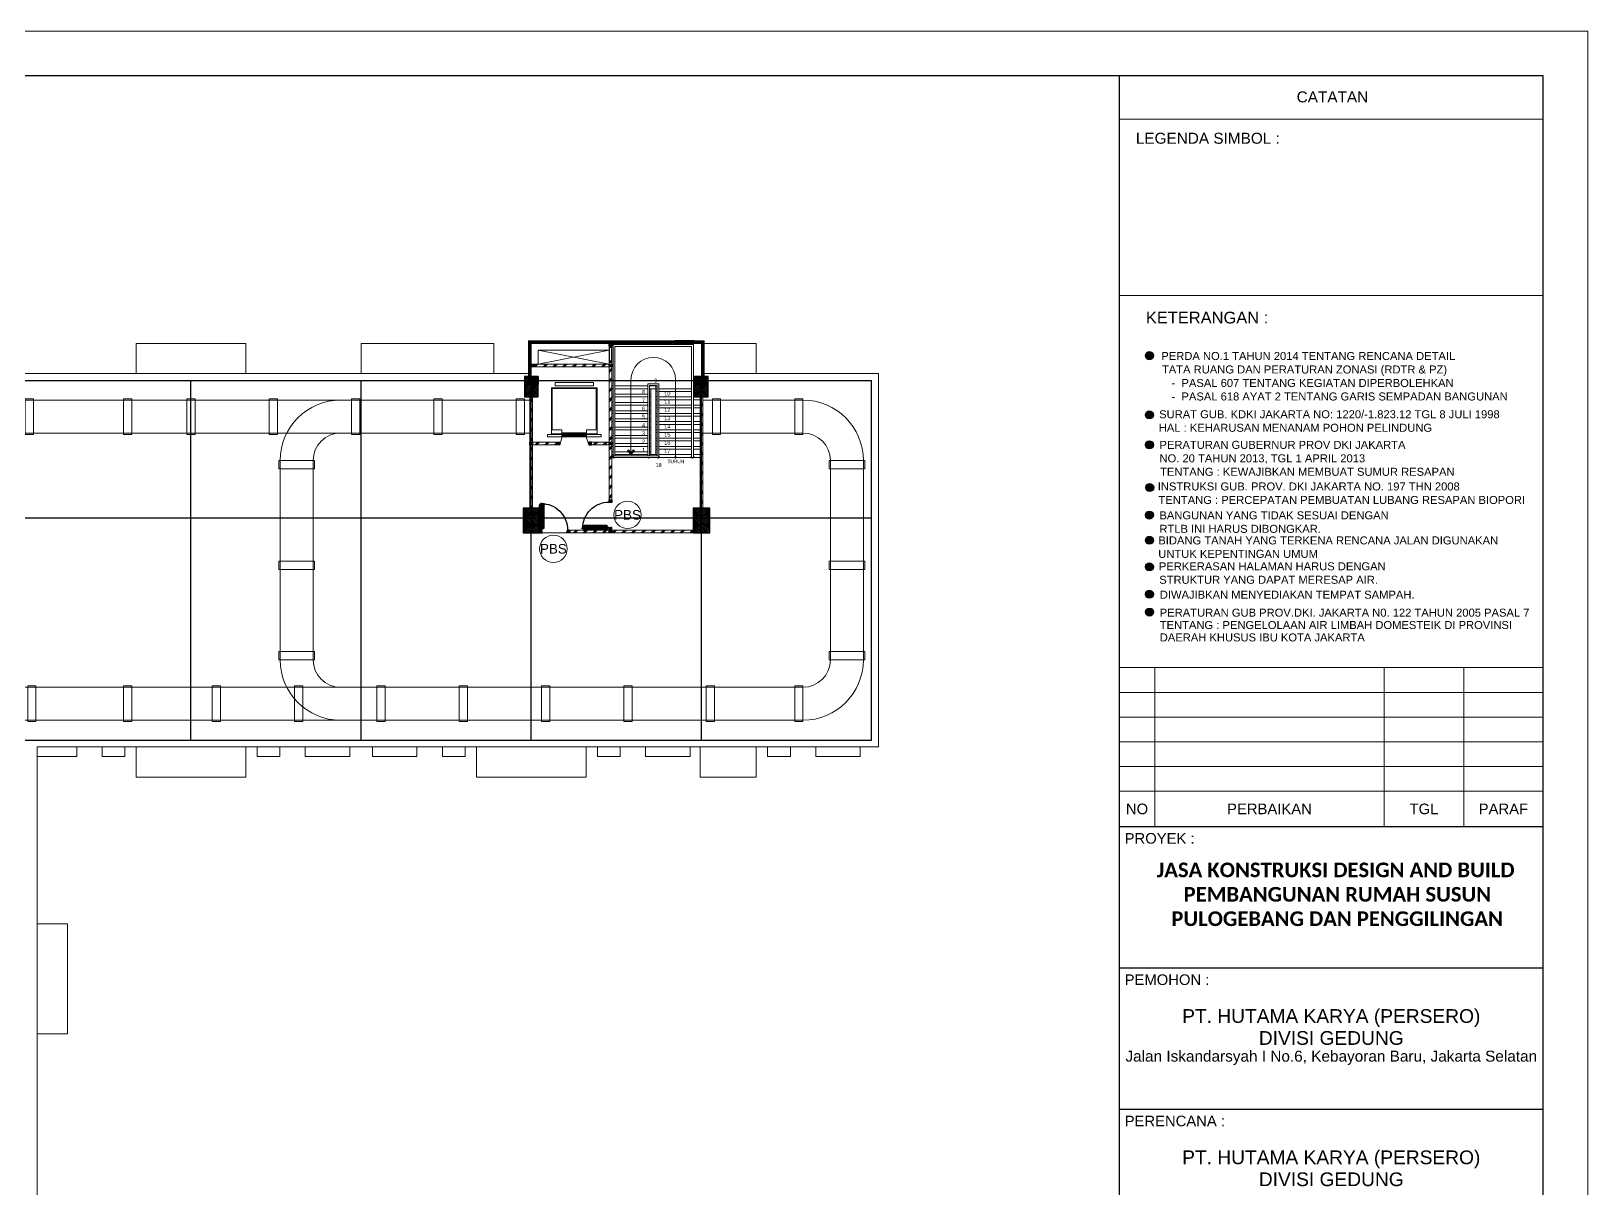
# Model space of a CAD drawing. Header units: millimetres. Extents: x -108 to 351, y -17 to 192.
# Drawn here: x 294.7 to 351.4, y 113.4 to 155.6 of the extents above; entities that cross this region are included whole.
import ezdxf
from ezdxf.enums import TextEntityAlignment as Align

# ---------------------------------------------------------------- set-up
doc = ezdxf.new("R2010")
doc.units = ezdxf.units.MM
for name, color, linetype, lineweight in [('-DPK-GARIS TEPI2', 7, 'Continuous', 13), ('-DPK-Simbol', 7, 'Continuous', 25), ('-DPK-TEKS 2', 7, 'Continuous', 15), ('ars', 11, 'Continuous', 0), ('ars @ 1', 11, 'Continuous', 0), ('ARSIR', 31, 'Continuous', 5), ('ATAP', 3, 'Continuous', 20), ('KACA', 151, 'Continuous', 5), ('KOL', 1, 'Continuous', 30), ('KOLOM', 4, 'Continuous', 9), ('KOP', 7, 'Continuous', 20), ('KOP GARIS', 1, 'Continuous', 30), ('lan', 7, 'Continuous', 15), ('LIFT', 15, 'Continuous', 15), ('NOT', 7, 'Continuous', 20), ('Stair', 7, 'Continuous', 15), ('tem', 5, 'Continuous', 20)]:
    doc.layers.add(name, color=color, linetype=linetype, lineweight=lineweight)
doc.layers.add('as', color=1, linetype='Continuous', plot=False)
for name, color, linetype in [('HID', 1, 'Continuous'), ('Kusen', 30, 'Continuous'), ('STL', 6, 'Continuous')]:
    doc.layers.add(name, color=color, linetype=linetype)
doc.styles.add('ARIAL', font='arial.ttf')
doc.styles.add('KOPDPK', font='sanss___.ttf', dxfattribs={"height": 2})
doc.styles.add('RM25', font='arial.ttf')
doc.styles.add('S', font='simplex', dxfattribs={"width": 0.75})
doc.styles.get("Standard").update_dxf_attribs({"font": 'arial.ttf'})
pattern_1 = [(45, (1840.05053, -315.25582), (-0.176776695, 0.176776695), []), (45, (1840.11303, -315.25582), (-0.176776695, 0.176776695), [])]
pattern_2 = [(225, (1.1, 1e-06), (-0.014142, 0.014142), []), (135, (1.1, 1e-06), (0.014142, 0.014142), [])]
pattern_3 = [(315, (-2e-13, 1e-06), (0.014142, 0.014142), []), (45, (-2e-13, 1e-06), (-0.014142, 0.014142), [])]

# ---------------------------------------------------------------- blocks, each defined once
blk = doc.blocks.new('K 10.10')
at = {"layer": 'ars'}
h = blk.add_hatch(dxfattribs=at)
h.set_pattern_fill('_USER', color=256, scale=0.05, angle=45, double=1, pattern_type=0)
h.set_pattern_definition([(45, (0, 0), (-0.035355339, 0.035355339), []), (135, (0, 0), (-0.035355339, -0.035355339), [])])
h.paths.add_polyline_path([(1560.538, 1380.407), (1560.638, 1380.407), (1560.638, 1380.507), (1560.538, 1380.507)])
at = {"layer": 'KOL'}
blk.add_lwpolyline([(1560.538, 1380.407), (1560.638, 1380.407), (1560.638, 1380.507), (1560.538, 1380.507)], close=True, dxfattribs=at)
blk = doc.blocks.new('LIFT PENUMPANG')
at = {"layer": 'LIFT'}
for points in [[(-0.835, 1.765), (-0.835, 0.085), (0.825, 0.085), (0.825, 1.765)], [(-0.805, 1.735), (-0.805, 0.235), (-0.455, 0.235), (-0.455, 0.085), (0.445, 0.085), (0.445, 0.235), (0.795, 0.235), (0.795, 1.735)], [(-0.705, 1.955), (-0.705, 1.83), (0.695, 1.83), (0.695, 1.955)], [(-0.455, 0.085), (0.445, 0.085), (0.445, 0.125), (-0.455, 0.125)], [(-0.455, 0.105), (0.445, 0.105), (0.445, 0.125), (-0.455, 0.125)], [(-0.455, 0.025), (0.445, 0.025), (0.445, 0.065), (-0.455, 0.065)], [(-0.455, 0.045), (0.445, 0.045), (0.445, 0.065), (-0.455, 0.065)], [(-0.455, -0.02), (0.445, -0.02), (0.445, 0.02), (-0.455, 0.02)], [(-0.455, 0), (0.445, 0), (0.445, 0.02), (-0.455, 0.02)], [(-0.01, 0.125), (0, 0.125), (0, 0.085), (-0.01, 0.085)], [(-0.01, 0.065), (0, 0.065), (0, 0.025), (-0.01, 0.025)], [(-0.01, 0.02), (0, 0.02), (0, -0.02), (-0.01, -0.02)]]:
    blk.add_lwpolyline(points, close=True, dxfattribs=at)
for points in [[(-0.455, -0.02), (-0.98, -0.02), (-0.98, 0.065), (0.97, 0.065), (0.97, -0.02), (0.445, -0.02)], [(-0.455, -0.02), (-0.455, -0.065), (-0.53, -0.32)], [(0.445, -0.02), (0.445, -0.065), (0.52, -0.32)]]:
    blk.add_lwpolyline(points, dxfattribs=at)
at = {"layer": 'KOLOM', "extrusion": (0, 0, -1), "zscale": -1, "rotation": 270}
blk.add_blockref('K 10.10', (-1379.877, 1560.318), dxfattribs=at)
at = {"layer": 'KOLOM', "extrusion": (0, 0, -1), "xscale": -1, "zscale": -1, "rotation": 90}
blk.add_blockref('K 10.10', (1379.887, 1560.318), dxfattribs=at)
blk = doc.blocks.new('D-P90')
at = {"layer": 'ars'}
h = blk.add_hatch(dxfattribs=at)
h.set_pattern_fill('ANSI37', color=256, scale=0.005, angle=-90, style=0)
h.set_pattern_definition([(45, (-1350.94906, -1248.591899), (0.01122532015, -0.01122532015), []), (315, (-1350.94906, -1248.591899), (-0.01122532015, -0.01122532015), [])])
h.paths.add_polyline_path([(0.009, -0.183, -0.414214), (0.01, -0.184), (0.01, -1.116, -0.414214), (0.009, -1.117), (-0.034, -1.117, 0.414214), (-0.037, -1.12), (-0.037, -1.142, -1), (-0.038, -1.142), (-0.038, -0.158, -1), (-0.037, -0.158), (-0.037, -0.181, 0.414214), (-0.034, -0.183)])
at = {"layer": 'as'}
for p, q in [((-0.04, -0.158), (-0.046, -0.158)), ((-0.042, -0.161), (-0.042, -0.155))]:
    blk.add_line(p, q, dxfattribs=at)
at = {"layer": 'HID'}
for p, q in [((-0.044, -0.125), (-0.092, -0.077)), ((-0.042, -0.123), (-0.091, -0.075)), ((-0.066, -0.147), (-0.023, -0.104)), ((-0.063, -0.147), (-0.023, -0.107)), ((0.966, -0.147), (0.923, -0.104)), ((0.963, -0.147), (0.923, -0.107)), ((0.942, -0.123), (0.991, -0.075)), ((0.944, -0.125), (0.992, -0.077))]:
    blk.add_line(p, q, dxfattribs=at)
for points in [[(-0.044, -0.125), (-0.044, -0.125), (-0.042, -0.123), (-0.042, -0.123)], [(0.944, -0.125), (0.944, -0.125), (0.942, -0.123), (0.942, -0.123)]]:
    blk.add_lwpolyline(points, dxfattribs=at)
at = {"layer": 'KOL'}
blk.add_line((0.97, -0.13), (0.97, -0.15), dxfattribs=at)
at = {"layer": 'Kusen', "ltscale": 2}
for p, q in [((-0.099, -0.221), (-0.099, -1.06)), ((-0.079, -0.241), (-0.079, -1.06)), ((-0.074, -0.211), (-0.04, -0.211)), ((-0.074, -0.221), (-0.074, -0.211)), ((-0.074, -0.251), (-0.074, -0.241)), ((-0.074, -0.251), (-0.04, -0.251)), ((-0.061, -0.251), (-0.061, -0.211)), ((-0.04, -0.251), (-0.04, -0.211)), ((0.046, -0.211), (0.012, -0.211)), ((0.012, -0.251), (0.012, -0.211)), ((0.046, -0.251), (0.012, -0.251)), ((0.033, -0.251), (0.033, -0.211)), ((0.046, -0.221), (0.046, -0.211)), ((0.046, -0.251), (0.046, -0.241)), ((0.053, -0.241), (0.053, -1.06)), ((0.073, -0.221), (0.073, -1.06)), ((-0.074, -1.05), (-0.04, -1.05)), ((-0.074, -1.05), (-0.074, -1.06)), ((-0.074, -1.08), (-0.074, -1.09)), ((-0.074, -1.09), (-0.04, -1.09)), ((-0.061, -1.05), (-0.061, -1.09)), ((-0.04, -1.05), (-0.04, -1.09)), ((0.046, -1.05), (0.012, -1.05)), ((0.012, -1.05), (0.012, -1.09)), ((0.046, -1.09), (0.012, -1.09)), ((0.033, -1.05), (0.033, -1.09)), ((0.046, -1.05), (0.046, -1.06)), ((0.046, -1.08), (0.046, -1.09))]:
    blk.add_line(p, q, dxfattribs=at)
at = {"layer": 'Kusen'}
for p, q in [((-0.042, -0.155), (-0.038, -0.156)), ((-0.042, -0.157), (-0.038, -0.158))]:
    blk.add_line(p, q, dxfattribs=at)
at = {"layer": 'Kusen', "ltscale": 2}
for points in [[(-0.099, -0.241), (-0.061, -0.241), (-0.061, -0.221), (-0.099, -0.221), (-0.099, -0.241)], [(0.073, -0.241), (0.033, -0.241), (0.033, -0.221), (0.073, -0.221), (0.073, -0.241)], [(-0.101, -1.06), (-0.061, -1.06), (-0.061, -1.08), (-0.101, -1.08), (-0.101, -1.06)], [(0.073, -1.06), (0.033, -1.06), (0.033, -1.08), (0.073, -1.08), (0.073, -1.06)]]:
    blk.add_lwpolyline(points, dxfattribs=at)
at = {"layer": 'Kusen'}
blk.add_circle((-0.042, -0.158), 0.001, dxfattribs=at)
for radius, start, end in [(0.0025, 75.7804, 11.3851), (0.961, 270, 0.4597)]:
    blk.add_arc((-0.042, -0.158), radius, start, end, dxfattribs=at)
at = {"layer": 'STL'}
for p, q in [((-0.038, -0.158), (-0.038, -1.142)), ((-0.037, -0.181), (-0.037, -0.158)), ((-0.034, -0.183), (0.009, -0.183)), ((0.01, -0.184), (0.01, -1.116)), ((-0.037, -1.12), (-0.037, -1.142)), ((-0.034, -1.117), (0.009, -1.117))]:
    blk.add_line(p, q, dxfattribs=at)
for points in [[(0, -0.1), (0, -0.103), (-0.019, -0.103, 0.414214), (-0.02, -0.105), (-0.02, -0.148, -0.414214), (-0.022, -0.15), (-0.068, -0.15, -0.414214), (-0.07, -0.148), (-0.07, -0.13), (-0.067, -0.13), (-0.067, -0.146, 0.414214), (-0.065, -0.147), (-0.024, -0.147, 0.414214), (-0.023, -0.146), (-0.023, -0.102, -0.414214), (-0.021, -0.1)], [(0.9, -0.1), (0.9, -0.103), (0.919, -0.103, -0.414214), (0.92, -0.105), (0.92, -0.148, 0.414214), (0.922, -0.15), (0.968, -0.15, 0.414214), (0.97, -0.148), (0.97, -0.13), (0.967, -0.13), (0.967, -0.146, -0.414214), (0.966, -0.147), (0.925, -0.147, -0.414214), (0.923, -0.146), (0.923, -0.102, 0.414214), (0.921, -0.1)]]:
    blk.add_lwpolyline(points, format="xyb", close=True, dxfattribs=at)
blk.add_lwpolyline([(0.009, -0.182), (-0.034, -0.182, -0.414214), (-0.035, -0.181), (-0.035, -0.158, 1), (-0.04, -0.158), (-0.04, -1.142, 1), (-0.035, -1.142), (-0.035, -1.12, -0.414214), (-0.034, -1.119), (0.009, -1.119, 0.414214), (0.012, -1.116), (0.012, -0.184)], format="xyb", dxfattribs=at)
for centre, radius, start, end in [((-0.038, -0.158), 0.00075, 0, 180), ((-0.034, -0.181), 0.0025, 180, 270), ((0.009, -0.184), 0.0025, 360, 90), ((0.009, -0.184), 0.001, 360, 90), ((-0.034, -1.12), 0.0025, 90, 180), ((0.009, -1.116), 0.001, 270, 0), ((-0.038, -1.142), 0.00075, 180, 0)]:
    blk.add_arc(centre, radius, start, end, dxfattribs=at)
blk = doc.blocks.new('PINTU DARURAT')
at = {"layer": 'ARSIR'}
h = blk.add_hatch(dxfattribs=at)
h.set_pattern_fill('_USER', color=256, scale=0.02, angle=315, style=0, double=1, pattern_type=0)
h.set_pattern_definition(pattern_3)
edge = h.paths.add_edge_path()
edge.add_line((0, 0), (0.1, 0))
edge.add_line((0.1, 0), (0.1, 0.05))
edge.add_line((0.1, 0.05), (0.077, 0.05))
edge.add_line((0.077, 0.05), (0.077, 0.096))
edge.add_arc((0.076, 0.096), 0.0015, 360, 450)
edge.add_line((0.075, 0.097), (0.035, 0.097))
edge.add_arc((0.035, 0.096), 0.0015, 90, 180)
edge.add_line((0.033, 0.096), (0.033, 0.08))
edge.add_line((0.033, 0.08), (0.03, 0.08))
edge.add_line((0.03, 0.08), (0.03, 0.1))
edge.add_line((0.03, 0.1), (0, 0.1))
edge.add_line((0, 0.1), (0, 0))
h = blk.add_hatch(dxfattribs=at)
h.set_pattern_fill('_USER', color=256, scale=0.02, angle=315, style=0, double=1, pattern_type=0)
h.set_pattern_definition(pattern_3)
edge = h.paths.add_edge_path()
edge.add_line((0, 0), (0.1, 0))
edge.add_line((0.1, 0), (0.1, 0.05))
edge.add_line((0.1, 0.05), (0.077, 0.05))
edge.add_line((0.077, 0.05), (0.077, 0.096))
edge.add_arc((0.076, 0.096), 0.0015, 360, 450)
edge.add_line((0.075, 0.097), (0.035, 0.097))
edge.add_arc((0.035, 0.096), 0.0015, 90, 180)
edge.add_line((0.033, 0.096), (0.033, 0.08))
edge.add_line((0.033, 0.08), (0.03, 0.08))
edge.add_line((0.03, 0.08), (0.03, 0.1))
edge.add_line((0.03, 0.1), (0, 0.1))
edge.add_line((0, 0.1), (0, 0))
h = blk.add_hatch(dxfattribs=at)
h.set_pattern_fill('_USER', color=256, scale=0.02, angle=315, style=0, double=1, pattern_type=0)
h.set_pattern_definition(pattern_2)
edge = h.paths.add_edge_path()
edge.add_line((1.1, 0), (1, 0))
edge.add_line((1, 0), (1, 0.05))
edge.add_line((1, 0.05), (1.023, 0.05))
edge.add_line((1.023, 0.05), (1.023, 0.096))
edge.add_arc((1.024, 0.096), 0.0015, -630, -540, ccw=False)
edge.add_line((1.024, 0.097), (1.065, 0.097))
edge.add_arc((1.065, 0.096), 0.0015, -360, -270, ccw=False)
edge.add_line((1.067, 0.096), (1.067, 0.08))
edge.add_line((1.067, 0.08), (1.07, 0.08))
edge.add_line((1.07, 0.08), (1.07, 0.1))
edge.add_line((1.07, 0.1), (1.1, 0.1))
edge.add_line((1.1, 0.1), (1.1, 0))
h = blk.add_hatch(dxfattribs=at)
h.set_pattern_fill('_USER', color=256, scale=0.02, angle=315, style=0, double=1, pattern_type=0)
h.set_pattern_definition(pattern_2)
edge = h.paths.add_edge_path()
edge.add_line((1.1, 0), (1, 0))
edge.add_line((1, 0), (1, 0.05))
edge.add_line((1, 0.05), (1.023, 0.05))
edge.add_line((1.023, 0.05), (1.023, 0.096))
edge.add_arc((1.024, 0.096), 0.0015, -630, -540, ccw=False)
edge.add_line((1.024, 0.097), (1.065, 0.097))
edge.add_arc((1.065, 0.096), 0.0015, -360, -270, ccw=False)
edge.add_line((1.067, 0.096), (1.067, 0.08))
edge.add_line((1.067, 0.08), (1.07, 0.08))
edge.add_line((1.07, 0.08), (1.07, 0.1))
edge.add_line((1.07, 0.1), (1.1, 0.1))
edge.add_line((1.1, 0.1), (1.1, 0))
at = {"layer": 'KOL'}
blk.add_line((1.1, 0.1), (1.1, 0), dxfattribs=at)
blk.add_line((1.1, 0.1), (1.1, 0), dxfattribs=at)
blk.add_line((1.1, 0.1), (1.1, 0), dxfattribs=at)
blk.add_line((1.1, 0.1), (1.1, 0), dxfattribs=at)
for points in [[(0, 0), (0.1, 0), (0.1, 0.05), (0.077, 0.05), (0.077, 0.096, 0.414214), (0.075, 0.097), (0.035, 0.097, 0.414214), (0.033, 0.096), (0.033, 0.08), (0.03, 0.08), (0.03, 0.1), (0, 0.1)], [(0, 0), (0.1, 0), (0.1, 0.05), (0.077, 0.05), (0.077, 0.096, 0.414214), (0.075, 0.097), (0.035, 0.097, 0.414214), (0.033, 0.096), (0.033, 0.08), (0.03, 0.08), (0.03, 0.1), (0, 0.1)], [(1.1, 0), (1, 0), (1, 0.05), (1.023, 0.05), (1.023, 0.096, -0.414214), (1.024, 0.097), (1.065, 0.097, -0.414214), (1.067, 0.096), (1.067, 0.08), (1.07, 0.08), (1.07, 0.1), (1.1, 0.1)], [(1.1, 0), (1, 0), (1, 0.05), (1.023, 0.05), (1.023, 0.096, -0.414214), (1.024, 0.097), (1.065, 0.097, -0.414214), (1.067, 0.096), (1.067, 0.08), (1.07, 0.08), (1.07, 0.1), (1.1, 0.1)]]:
    blk.add_lwpolyline(points, format="xyb", close=True, dxfattribs=at)
at = {"layer": 'Kusen', "xscale": -1, "rotation": 180}
blk.add_blockref('D-P90', (0.1, -0.05), dxfattribs=at)
blk = doc.blocks.new("k3'")
at = {"layer": 'ars'}
h = blk.add_hatch(dxfattribs=at)
h.set_pattern_fill('_USER', color=256, scale=0.05, angle=45, double=1, pattern_type=0)
h.set_pattern_definition([(45, (0, -4.975), (-0.03535534, 0.03535534), []), (135, (0, -4.975), (-0.03535534, -0.03535534), [])])
h.paths.add_polyline_path([(-0.25, -0.375), (0.25, -0.375), (0.25, 0.375), (-0.25, 0.375)])
at = {"layer": 'KOL'}
blk.add_lwpolyline([(-0.25, -0.375), (0.25, -0.375), (0.25, 0.375), (-0.25, 0.375)], close=True, dxfattribs=at)
blk = doc.blocks.new("k1'")
at = {"layer": 'ars'}
h = blk.add_hatch(dxfattribs=at)
h.set_pattern_fill('_USER', color=256, scale=0.05, angle=45, double=1, pattern_type=0)
h.set_pattern_definition([(45, (0, -5), (-0.03535534, 0.03535534), []), (135, (0, -5), (-0.03535534, -0.03535534), [])])
h.paths.add_polyline_path([(-0.3, -0.45), (0.3, -0.45), (0.3, 0.45), (-0.3, 0.45)])
at = {"layer": 'KOL'}
blk.add_lwpolyline([(-0.3, -0.45), (0.3, -0.45), (0.3, 0.45), (-0.3, 0.45)], close=True, dxfattribs=at)
blk = doc.blocks.new('T. J2')
at = {"layer": 'KACA', "color": 141}
blk.add_lwpolyline([(-0.379, 0.077), (0.291, 0.077), (0.291, 0.082), (-0.379, 0.082)], close=True, dxfattribs=at)
at = {"layer": 'Kusen'}
for p, q in [((-0.419, 0), (0.331, 0)), ((-0.369, 0.1), (0.281, 0.1)), ((0.281, 0.06), (-0.369, 0.06))]:
    blk.add_line(p, q, dxfattribs=at)
for points in [[(-0.459, 0), (-0.419, 0), (-0.419, 0.1), (-0.459, 0.1)], [(0.331, 0), (0.371, 0), (0.371, 0.1), (0.331, 0.1)]]:
    blk.add_lwpolyline(points, close=True, dxfattribs=at)
for points in [[(-0.369, 0.077), (-0.369, 0.06), (-0.419, 0.06), (-0.419, 0.1), (-0.369, 0.1), (-0.369, 0.082), (-0.379, 0.082), (-0.379, 0.077), (-0.369, 0.077)], [(0.281, 0.077), (0.281, 0.06), (0.331, 0.06), (0.331, 0.1), (0.281, 0.1), (0.281, 0.082), (0.291, 0.082), (0.291, 0.077), (0.281, 0.077)]]:
    blk.add_lwpolyline(points, dxfattribs=at)
blk = doc.blocks.new('P.SHAFT')
for points in [[(-0.05, 0.54), (-0.05, 0.58), (0.05, 0.58), (0.05, 0.54)], [(-0.05, 0.04), (-0.05, 0.54), (0.05, 0.54), (0.05, 0.04)], [(-0.05, 0), (-0.05, 0.04), (0.05, 0.04), (0.05, 0)]]:
    blk.add_lwpolyline(points, close=True)
blk = doc.blocks.new('KOPA2-TPAK r')
at = {"layer": '-DPK-Simbol'}
for points in [[(51.339, 36.223, 1), (51.485, 36.223, 1)], [(51.339, 35.144, 1), (51.485, 35.144, 1)], [(51.339, 34.599, 1), (51.485, 34.599, 1)], [(51.344, 33.821, 1), (51.49, 33.821, 1)], [(51.339, 33.318, 1), (51.485, 33.318, 1)], [(51.339, 32.86, 1), (51.485, 32.86, 1)], [(51.339, 32.376, 1), (51.485, 32.376, 1)], [(51.338, 31.878, 1), (51.484, 31.878, 1)], [(51.341, 31.552, 1), (51.487, 31.552, 1)]]:
    blk.add_hatch(color=256, dxfattribs=at).paths.add_polyline_path(points)
at = {"layer": '-DPK-GARIS TEPI2', "lineweight": 13}
for p, q in [((50.864, 30.541), (58.585, 30.541)), ((51.508, 27.645), (51.508, 30.541)), ((55.69, 30.541), (55.69, 27.645)), ((57.138, 30.541), (57.138, 27.645)), ((50.864, 30.09), (58.585, 30.09)), ((50.864, 29.64), (58.585, 29.64)), ((50.864, 29.19), (58.585, 29.19)), ((50.864, 28.739), (58.585, 28.739)), ((50.864, 28.289), (58.585, 28.289))]:
    blk.add_line(p, q, dxfattribs=at)
at = {"layer": '-DPK-Simbol'}
for centre in [(51.412, 36.223), (51.412, 35.144), (51.412, 34.599), (51.417, 33.821), (51.417, 33.821), (51.412, 33.318), (51.412, 33.318), (51.412, 32.86), (51.412, 32.86), (51.412, 32.376), (51.411, 31.878), (51.411, 31.878), (51.414, 31.552), (51.414, 31.552)]:
    blk.add_circle(centre, 0.0732, dxfattribs=at)
blk.add_line((50.864, 37.317), (58.585, 37.317))
at = {"layer": 'KOP', "lineweight": 13}
blk.add_line((58.585, 40.534), (50.864, 40.534), dxfattribs=at)
at = {"layer": 'KOP'}
blk.add_lwpolyline([(0, 0), (59.4, 0), (59.4, 42.135), (0, 42.135)], close=True, dxfattribs=at)
at = {"layer": 'KOP GARIS'}
for p, q in [((50.864, 0.815), (50.864, 41.32)), ((50.864, 27.645), (58.585, 27.645)), ((50.864, 25.072), (58.585, 25.072)), ((50.864, 22.498), (58.585, 22.498))]:
    blk.add_line(p, q, dxfattribs=at)
blk.add_lwpolyline([(0.815, 0.815), (58.585, 0.815), (58.585, 41.32), (0.815, 41.32)], close=True, dxfattribs=at)
at = {"layer": '-DPK-Simbol', "style": 'ARIAL'}
for s, p in [('TATA RUANG DAN PERATURAN ZONASI (RDTR & PZ)', (51.64, 35.899)), ('PERDA NO.1 TAHUN 2014 TENTANG RENCANA DETAIL', (51.629, 36.144)), ('   -  PASAL 607 TENTANG KEGIATAN DIPERBOLEHKAN', (51.645, 35.653)), ('   -  PASAL 618 AYAT 2 TENTANG GARIS SEMPADAN BANGUNAN', (51.645, 35.407)), ('SURAT GUB. KDKI JAKARTA NO: 1220/-1.823.12 TGL 8 JULI 1998', (51.589, 35.083)), ('HAL : KEHARUSAN MENANAM POHON PELINDUNG', (51.582, 34.837)), ('PERATURAN GUBERNUR PROV DKI JAKARTA', (51.595, 34.526)), ('NO. 20 TAHUN 2013, TGL 1 APRIL 2013', (51.595, 34.28)), ('TENTANG : KEWAJIBKAN MEMBUAT SUMUR RESAPAN', (51.606, 34.035)), ('INSTRUKSI GUB. PROV. DKI JAKARTA NO. 197 THN 2008', (51.564, 33.768)), ('TENTANG : PERCEPATAN PEMBUATAN LUBANG RESAPAN BIOPORI', (51.578, 33.522)), ('BANGUNAN YANG TIDAK SESUAI DENGAN', (51.594, 33.242)), ('BIDANG TANAH YANG TERKENA RENCANA JALAN DIGUNAKAN', (51.574, 32.785)), ('RTLB INI HARUS DIBONGKAR.', (51.593, 32.996)), ('UNTUK KEPENTINGAN UMUM', (51.573, 32.54)), ('PERKERASAN HALAMAN HARUS DENGAN', (51.584, 32.313)), ('STRUKTUR YANG DAPAT MERESAP AIR.', (51.591, 32.068)), ('DIWAJIBKAN MENYEDIAKAN TEMPAT SAMPAH.', (51.601, 31.796)), ('PERATURAN GUB PROV.DKI. JAKARTA N0. 122 TAHUN 2005 PASAL 7', (51.6, 31.469)), ('TENTANG : PENGELOLAAN AIR LIMBAH DOMESTEIK DI PROVINSI', (51.6, 31.244)), ('DAERAH KHUSUS IBU KOTA JAKARTA', (51.6, 31.018))]:
    blk.add_text(s, height=0.14584, dxfattribs=at).set_placement(p)
at = {"layer": '-DPK-TEKS 2', "style": 'KOPDPK'}
blk.add_text('KETERANGAN :', height=0.21447, dxfattribs=at).set_placement((51.347, 36.81))
at = {"layer": '-DPK-TEKS 2'}
for s, p in [('NO', (51.186, 27.967)), ('PERBAIKAN', (53.599, 27.967)), ('TGL', (56.414, 27.967)), ('PARAF', (57.861, 27.967))]:
    blk.add_text(s, height=0.193, dxfattribs=at).set_placement(p, align=Align.MIDDLE_CENTER)
for s, height, p in [('PROYEK :', 0.193, (50.961, 27.43)), ('PEMOHON :', 0.193, (50.961, 24.856)), ('PERENCANA :', 0.19303, (50.961, 22.282))]:
    blk.add_text(s, height=height, dxfattribs=at).set_placement(p, align=Align.MIDDLE_LEFT)
at = {"layer": '-DPK-TEKS 2', "insert": (50.405, 26.989), "char_height": 0.2, "attachment_point": 1}
blk.add_mtext_dynamic_manual_height_columns('\\pi1.1411;{\\fCalibri|b1|i0|c0|p34;\\H1.3333x;JASA KONSTRUKSI DESIGN AND BUILD \\P\\pi1.6308;PEMBANGUNAN RUMAH SUSUN \\P\\pi1.4066;PULOGEBANG DAN PENGGILINGAN}', width=8.92595, gutter_width=1.75, heights=[0], dxfattribs=at)
at = {"layer": 'KOP'}
for s, height, p in [('PT. HUTAMA KARYA (PERSERO)', 0.25, (54.725, 24.194)), ('DIVISI GEDUNG', 0.25, (54.725, 23.794)), ('Jalan Iskandarsyah I No.6, Kebayoran Baru, Jakarta Selatan', 0.2, (54.725, 23.463)), ('PT. HUTAMA KARYA (PERSERO)', 0.25, (54.725, 21.62)), ('DIVISI GEDUNG', 0.25, (54.725, 21.22))]:
    blk.add_text(s, height=height, dxfattribs=at).set_placement(p, align=Align.MIDDLE_CENTER)
at = {"layer": 'KOP', "char_height": 0.2, "attachment_point": 1}
for s, width, insert in [('\\pi0.037596;CATATAN', 1.34231, (54.057, 41.037)), ('LEGENDA SIMBOL :', 2.62438, (51.164, 40.284))]:
    blk.add_mtext_dynamic_manual_height_columns(s, width=width, gutter_width=5, heights=[0], dxfattribs=dict(at, insert=insert))
at = {"layer": 'KOP'}
for p in [(51.864, 6.612), (51.864, 6.212), (51.864, 5.812)]:
    blk.add_attdef('JUDUL', p, '', height=0.25, dxfattribs=at)
for tag, p in [('SKALA', (51.816, 4.913)), ('SKALA', (51.816, 4.602)), ('SKALA', (51.816, 4.312)), ('AR-00', (57.749, 3.195))]:
    blk.add_attdef(tag, text='', height=0.172, dxfattribs=at).set_placement(p, align=Align.MIDDLE_CENTER)
blk = doc.blocks.new('NAV')
blk.add_circle((0, -0.4), 0.4)
at = {"style": 'S', "width": 0.75, "flags": 4}
blk.add_attdef('AV', text='', height=0.3, dxfattribs=at).set_placement((0, -0.4), align=Align.MIDDLE)

msp = doc.modelspace()

# ---------------------------------------------------------------- hatches: boundary and pattern name
at = {"layer": 'ars'}
h = msp.add_hatch(dxfattribs=at)
h.set_pattern_fill('ANSI31', color=256, scale=0.25, style=0)
h.set_pattern_definition([(225, (263.439578, 86.697374), (0.022097087, -0.022097087), [])])
h.paths.add_polyline_path([(318.05958, 144.29737), (318.05958, 144.19737), (312.93958, 144.19738), (312.93958, 142.99737), (312.83958, 142.99737), (312.83958, 144.29737)])
h = msp.add_hatch(dxfattribs=at)
h.set_pattern_fill('ANSI31', color=256, scale=0.25, style=0)
h.set_pattern_definition([(225, (257.38958, 86.697375), (0.022097087, -0.022097087), [])])
edge = h.paths.add_edge_path()
edge.add_line((319.23958, 142.99738), (319.23958, 144.29737))
edge.add_line((319.23958, 144.29737), (318.88958, 144.29737))
edge.add_line((318.88958, 144.29737), (318.88958, 144.19737))
edge.add_line((318.88958, 144.19737), (319.13958, 144.19737))
edge.add_line((319.13958, 144.19737), (319.13958, 142.99738))
edge.add_line((319.13958, 142.99738), (319.23958, 142.99737))
at = {"layer": 'ars @ 1'}
h = msp.add_hatch(dxfattribs=at)
h.set_pattern_fill('TEMBOK', color=256, scale=0.25)
h.set_pattern_definition([(45, (290.13958, 143.80237), (-0.1767767, 0.1767767), []), (45, (290.20208, 143.80237), (-0.1767767, 0.1767767), [])])
h.paths.add_polyline_path([(313.03958, 143.44737), (313.03958, 143.34737), (315.77741, 143.34737), (315.77741, 143.44737)])
h = msp.add_hatch(dxfattribs=at)
h.set_pattern_fill('TEMBOK', color=256, scale=0.25)
h.set_pattern_definition(pattern_1)
h.paths.add_polyline_path([(315.77741, 138.49737), (315.87741, 138.49737), (315.87741, 143.34737), (315.77741, 143.34737)])
h = msp.add_hatch(dxfattribs=at)
h.set_pattern_fill('TEMBOK', color=256, scale=0.25)
h.set_pattern_definition(pattern_1)
h.paths.add_polyline_path([(312.88958, 138.19737), (312.98958, 138.19737), (312.98958, 142.24737), (312.88958, 142.24737)])
h = msp.add_hatch(dxfattribs=at)
h.set_pattern_fill('TEMBOK', color=256, scale=0.25)
h.set_pattern_definition(pattern_1)
h.paths.add_polyline_path([(319.18958, 138.19737), (319.08958, 138.19737), (319.08958, 142.24737), (319.18958, 142.24737)])
h = msp.add_hatch(dxfattribs=at)
h.set_pattern_fill('TEMBOK', color=256, scale=0.25)
h.set_pattern_definition(pattern_1)
h.paths.add_polyline_path([(313.88065, 140.49737), (313.88065, 140.59737), (312.98958, 140.59737), (312.98958, 140.49737)])
h = msp.add_hatch(dxfattribs=at)
h.set_pattern_fill('TEMBOK', color=256, scale=0.25)
h.set_pattern_definition(pattern_1)
h.paths.add_polyline_path([(315.77741, 140.49737), (315.77741, 140.59737), (315.13065, 140.59737), (315.13065, 140.49737)])
h = msp.add_hatch(dxfattribs=at)
h.set_pattern_fill('TEMBOK', color=256, scale=0.25)
h.set_pattern_definition(pattern_1)
h.paths.add_polyline_path([(315.77741, 137.29737), (315.77741, 137.39737), (314.33958, 137.39738), (314.33958, 137.29738)])
h = msp.add_hatch(dxfattribs=at)
h.set_pattern_fill('TEMBOK', color=256, scale=0.25)
h.set_pattern_definition(pattern_1)
h.paths.add_polyline_path([(318.83958, 137.29737), (318.83958, 137.39737), (315.87741, 137.39737), (315.87741, 137.29737)])

# ---------------------------------------------------------------- linework, layer by layer
at = {"layer": 'ars'}
for p, q in [((315.92116, 144.15362), (315.92116, 140.07237)), ((315.92116, 144.15362), (318.84583, 144.15362)), ((315.98366, 144.09112), (315.98366, 140.10362)), ((315.98366, 144.09112), (318.78333, 144.09112)), ((318.78333, 144.09112), (318.78333, 140.07237)), ((318.84583, 144.15362), (318.84583, 140.07237)), ((315.87741, 142.64737), (315.92116, 142.64737)), ((315.98366, 142.64737), (317.18366, 142.64737)), ((317.18366, 142.73109), (317.58333, 142.73109)), ((317.18366, 142.73109), (317.18366, 140.10362)), ((317.24616, 142.66859), (317.52083, 142.66859)), ((317.24616, 142.66859), (317.24616, 140.10362)), ((317.24616, 142.64737), (317.47708, 142.64737)), ((317.47708, 142.54737), (317.47708, 142.64737)), ((317.47708, 142.44737), (317.52083, 142.44737)), ((317.52083, 142.66859), (317.52083, 140.10362)), ((317.58333, 142.73109), (317.58333, 140.07237)), ((317.58333, 142.44737), (318.78333, 142.44737)), ((318.84583, 142.44737), (318.88958, 142.44737)), ((315.87741, 142.34737), (315.92116, 142.34737)), ((315.87741, 142.04737), (315.92116, 142.04737)), ((315.98366, 142.34737), (317.18366, 142.34737)), ((315.98366, 142.04737), (317.18366, 142.04737)), ((317.24616, 142.34737), (317.28991, 142.34737)), ((317.24616, 142.04737), (317.28991, 142.04737)), ((317.47708, 142.14737), (317.52083, 142.14737)), ((317.47708, 141.84737), (317.52083, 141.84737)), ((317.58333, 142.14737), (318.78333, 142.14737)), ((317.58333, 141.84737), (318.78333, 141.84737)), ((318.84583, 142.14737), (319.08958, 142.14737)), ((318.84583, 141.84737), (319.08958, 141.84737)), ((315.87741, 141.74737), (315.92116, 141.74737)), ((315.98366, 141.74737), (317.18366, 141.74737)), ((315.98366, 141.44737), (317.18366, 141.44737)), ((317.24616, 141.74737), (317.28991, 141.74737)), ((317.24616, 141.44737), (317.28991, 141.44737)), ((317.47708, 141.54737), (317.52083, 141.54737)), ((317.47708, 141.24737), (317.52083, 141.24737)), ((317.58333, 141.54737), (318.78333, 141.54737)), ((317.58333, 141.24737), (318.78333, 141.24737)), ((318.84583, 141.54737), (319.08958, 141.54737)), ((318.84583, 141.24737), (319.08958, 141.24737)), ((315.87741, 141.14737), (315.92116, 141.14737)), ((315.87741, 140.84737), (315.92116, 140.84737)), ((315.98366, 141.14737), (317.18366, 141.14737)), ((315.98366, 140.84737), (317.18366, 140.84737)), ((317.24616, 141.14737), (317.28991, 141.14737)), ((317.24616, 140.84737), (317.28991, 140.84737)), ((317.47708, 140.94737), (317.52083, 140.94737)), ((317.58333, 140.94737), (318.78333, 140.94737)), ((318.84583, 140.94737), (319.08958, 140.94737)), ((315.87741, 140.54737), (315.92116, 140.54737)), ((315.87741, 140.24737), (315.92116, 140.24737)), ((315.98366, 140.54737), (317.18366, 140.54737)), ((315.98366, 140.24737), (317.18366, 140.24737)), ((317.24616, 140.54737), (317.28991, 140.54737)), ((317.24616, 140.24737), (317.28991, 140.24737)), ((317.47708, 140.64737), (317.52083, 140.64737)), ((317.47708, 140.34737), (317.52083, 140.34737)), ((317.58333, 140.64737), (318.78333, 140.64737)), ((317.58333, 140.34737), (318.78333, 140.34737)), ((318.84583, 140.64737), (319.08958, 140.64737)), ((318.84583, 140.34737), (319.08958, 140.34737)), ((315.95241, 140.10362), (317.55208, 140.10362)), ((315.95241, 140.04112), (317.55208, 140.04112)), ((317.58333, 140.04737), (318.76984, 140.04737)), ((318.85932, 140.04737), (319.08958, 140.04737))]:
    msp.add_line(p, q, dxfattribs=at)
for centre, radius, start, end in [((315.95241, 140.07237), 0.05125, 127.571869, 322.428131), ((315.95241, 140.07237), 0.05125, 37.571869, 52.428131), ((317.21491, 140.07237), 0.05125, 127.571869, 142.428131), ((317.21491, 140.07237), 0.05125, 37.571869, 52.428131), ((317.55208, 140.07237), 0.05125, 217.571869, 52.428131), ((318.81458, 140.07237), 0.05125, 127.571869, 52.428131), ((315.95241, 140.07237), 0.03125, 90, 270), ((317.21491, 140.07237), 0.05125, 217.571869, 322.428131), ((317.55208, 140.07237), 0.03125, 270, 90), ((318.81458, 140.07237), 0.03125, 180, 0)]:
    msp.add_arc(centre, radius, start, end, dxfattribs=at)
at = {"layer": 'as'}
for p, q in [((250.93958, 142.84737), (325.33958, 142.84737)), ((300.53958, 129.74737), (300.53958, 142.84737)), ((306.73958, 129.74737), (306.73958, 142.84737)), ((312.93958, 129.74737), (312.93958, 142.84737)), ((319.13958, 129.74737), (319.13958, 142.84737)), ((325.33958, 129.74737), (325.33958, 142.84737)), ((250.93958, 137.84737), (325.33958, 137.84737)), ((250.93958, 137.84737), (325.33958, 137.84737)), ((250.93958, 129.74737), (325.33958, 129.74737))]:
    msp.add_line(p, q, dxfattribs=at)
at = {"layer": 'ATAP'}
for p, q in [((306.73958, 144.19701), (311.57958, 144.19701)), ((306.73958, 143.09737), (306.73958, 144.19701)), ((311.57958, 144.19701), (311.57958, 143.09737)), ((321.13958, 144.19701), (319.23958, 144.19701)), ((321.13958, 143.09737), (321.13958, 144.19701)), ((312.83958, 143.09737), (263.43958, 143.09737)), ((325.58958, 143.09737), (319.23958, 143.09737)), ((325.58958, 129.49737), (325.58958, 143.09737)), ((312.88958, 142.13289), (294.49811, 142.13289)), ((322.83958, 142.13289), (319.18958, 142.13289)), ((312.88958, 140.93289), (263.38958, 140.93289)), ((322.83958, 140.93289), (319.18958, 140.93289)), ((303.78958, 139.93289), (303.78958, 132.66865)), ((304.98958, 139.93289), (304.98958, 132.66865)), ((323.83958, 132.66865), (323.83958, 139.93289)), ((325.03958, 132.66865), (325.03958, 139.93289)), ((294.38958, 131.66865), (322.83958, 131.66865)), ((294.38958, 130.46865), (322.83958, 130.46865)), ((294.93958, 129.49737), (325.58958, 129.49737)), ((294.93958, 100.19737), (294.93958, 129.49737))]:
    msp.add_line(p, q, dxfattribs=at)
for points in [[(298.53958, 143.09737), (298.53958, 144.19701), (302.53958, 144.19701), (302.53958, 143.09737)], [(298.53958, 129.49737), (298.53958, 128.39774), (302.53958, 128.39774), (302.53958, 129.49737)], [(310.93958, 129.49737), (310.93958, 128.39774), (314.93958, 128.39774), (314.93958, 129.49737)], [(321.13958, 129.49737), (321.13958, 128.39774), (319.08958, 128.39774), (319.08958, 129.49737)], [(294.93958, 123.04737), (296.03922, 123.04737), (296.03922, 119.04737), (294.93958, 119.04737)]]:
    msp.add_lwpolyline(points, dxfattribs=at)
for points in [[(294.49811, 142.1761), (294.49811, 140.8761), (294.79811, 140.8761), (294.79811, 142.1761)], [(298.08044, 142.1761), (298.08044, 140.8761), (298.38044, 140.8761), (298.38044, 142.1761)], [(300.38958, 142.1761), (300.38958, 140.8761), (300.68958, 140.8761), (300.68958, 142.1761)], [(303.38958, 142.1761), (303.38958, 140.8761), (303.68958, 140.8761), (303.68958, 142.1761)], [(306.38958, 142.1761), (306.38958, 140.8761), (306.68958, 140.8761), (306.68958, 142.1761)], [(309.38958, 142.1761), (309.38958, 140.8761), (309.68958, 140.8761), (309.68958, 142.1761)], [(312.38958, 142.1761), (312.38958, 140.8761), (312.68958, 140.8761), (312.68958, 142.1761)], [(319.53958, 142.1761), (319.53958, 140.8761), (319.83958, 140.8761), (319.83958, 142.1761)], [(322.53958, 142.1761), (322.53958, 140.8761), (322.83958, 140.8761), (322.83958, 142.1761)], [(303.73958, 139.63289), (305.03958, 139.63289), (305.03958, 139.93289), (303.73958, 139.93289)], [(325.08958, 139.93289), (323.78958, 139.93289), (323.78958, 139.63289), (325.08958, 139.63289)], [(303.73958, 135.96327), (305.03958, 135.96327), (305.03958, 136.26327), (303.73958, 136.26327)], [(325.08958, 136.26327), (323.78958, 136.26327), (323.78958, 135.96327), (325.08958, 135.96327)], [(303.73958, 132.66865), (305.03958, 132.66865), (305.03958, 132.96865), (303.73958, 132.96865)], [(325.08958, 132.96865), (323.78958, 132.96865), (323.78958, 132.66865), (325.08958, 132.66865)], [(294.58958, 130.41865), (294.58958, 131.71865), (294.88958, 131.71865), (294.88958, 130.41865)], [(298.08044, 130.41865), (298.08044, 131.71865), (298.38044, 131.71865), (298.38044, 130.41865)], [(301.30998, 130.41865), (301.30998, 131.71865), (301.60998, 131.71865), (301.60998, 130.41865)], [(304.30998, 130.41865), (304.30998, 131.71865), (304.60998, 131.71865), (304.60998, 130.41865)], [(307.30998, 130.41865), (307.30998, 131.71865), (307.60998, 131.71865), (307.60998, 130.41865)], [(310.30998, 130.41865), (310.30998, 131.71865), (310.60998, 131.71865), (310.60998, 130.41865)], [(313.30998, 130.41865), (313.30998, 131.71865), (313.60998, 131.71865), (313.60998, 130.41865)], [(316.30998, 130.41865), (316.30998, 131.71865), (316.60998, 131.71865), (316.60998, 130.41865)], [(319.30998, 130.41865), (319.30998, 131.71865), (319.60998, 131.71865), (319.60998, 130.41865)], [(322.53958, 130.41865), (322.53958, 131.71865), (322.83958, 131.71865), (322.83958, 130.41865)]]:
    msp.add_lwpolyline(points, close=True, dxfattribs=at)
for centre, radius, start, end in [((305.98958, 139.93289), 2.2, 90, 180), ((322.83958, 139.93289), 2.2, 0, 90), ((305.98958, 139.93289), 1, 90, 180), ((322.83958, 139.93289), 1, 0, 90), ((305.98958, 132.66865), 2.2, 180, 270), ((305.98958, 132.66865), 1, 180, 270), ((322.83958, 132.66865), 2.2, 270, 0), ((322.83958, 132.66865), 1, 270, 0)]:
    msp.add_arc(centre, radius, start, end, dxfattribs=at)
at = {"layer": 'KOL'}
msp.add_line((313.18958, 142.99737), (313.18958, 142.69737), dxfattribs=at)
at = {"layer": 'lan', "linetype": 'Continuous'}
for p, q in [((315.77741, 143.94737), (313.18958, 143.94737)), ((313.18958, 143.94737), (313.18958, 143.44737))]:
    msp.add_line(p, q, dxfattribs=at)
at = {"layer": 'lan'}
for p, q in [((315.87741, 142.54737), (315.92116, 142.54737)), ((315.98366, 142.54737), (317.18366, 142.54737)), ((316.57045, 140.14737), (316.57045, 142.87399)), ((317.24616, 142.54737), (317.52083, 142.54737)), ((317.24616, 142.54737), (317.28991, 142.54737)), ((317.28991, 142.54737), (317.28991, 140.14737)), ((317.47708, 142.54737), (317.52083, 142.54737)), ((317.47708, 142.54737), (317.47708, 140.14737)), ((317.58333, 142.54737), (318.78333, 142.54737)), ((318.19654, 142.87399), (318.19654, 140.04737)), ((318.84583, 142.54737), (318.88958, 142.54737)), ((315.87741, 142.24737), (315.92116, 142.24737)), ((315.87741, 141.94737), (315.92116, 141.94737)), ((315.98366, 142.24737), (317.18366, 142.24737)), ((315.98366, 141.94737), (317.18366, 141.94737)), ((317.24616, 142.24737), (317.28991, 142.24737)), ((317.24616, 141.94737), (317.28991, 141.94737)), ((317.47708, 142.24737), (317.52083, 142.24737)), ((317.47708, 141.94737), (317.52083, 141.94737)), ((317.58333, 142.24737), (318.78333, 142.24737)), ((317.58333, 141.94737), (318.78333, 141.94737)), ((318.84583, 142.24737), (318.88958, 142.24737)), ((318.84583, 141.94737), (319.08958, 141.94737)), ((315.87741, 141.64737), (315.92116, 141.64737)), ((315.87741, 141.34737), (315.92116, 141.34737)), ((315.98366, 141.64737), (317.18366, 141.64737)), ((315.98366, 141.34737), (317.18366, 141.34737)), ((317.24616, 141.64737), (317.28991, 141.64737)), ((317.24616, 141.34737), (317.28991, 141.34737)), ((317.47708, 141.64737), (317.52083, 141.64737)), ((317.47708, 141.34737), (317.52083, 141.34737)), ((317.58333, 141.64737), (318.78333, 141.64737)), ((317.58333, 141.34737), (318.78333, 141.34737)), ((318.84583, 141.64737), (319.08958, 141.64737)), ((318.84583, 141.34737), (319.08958, 141.34737)), ((315.87741, 141.04737), (315.92116, 141.04737)), ((315.87741, 140.74737), (315.92116, 140.74737)), ((315.98366, 141.04737), (317.18366, 141.04737)), ((315.98366, 140.74737), (317.18366, 140.74737)), ((317.24616, 141.04737), (317.28991, 141.04737)), ((317.24616, 140.74737), (317.28991, 140.74737)), ((317.47708, 141.04737), (317.52083, 141.04737)), ((317.47708, 140.74737), (317.52083, 140.74737)), ((317.58333, 141.04737), (318.78333, 141.04737)), ((317.58333, 140.74737), (318.78333, 140.74737)), ((318.84583, 141.04737), (319.08958, 141.04737)), ((318.84583, 140.74737), (319.08958, 140.74737)), ((315.87741, 140.44737), (315.92116, 140.44737)), ((315.87741, 140.14737), (315.92116, 140.14737)), ((315.98366, 140.44737), (317.18366, 140.44737)), ((315.98366, 140.14737), (317.18366, 140.14737)), ((317.24616, 140.44737), (317.28991, 140.44737)), ((317.24616, 140.14737), (317.28991, 140.14737)), ((317.26349, 140.14737), (317.50349, 140.14737)), ((317.47708, 140.44737), (317.52083, 140.44737)), ((317.47708, 140.14737), (317.52083, 140.14737)), ((317.58333, 140.44737), (318.78333, 140.44737)), ((317.58333, 140.14737), (318.78333, 140.14737)), ((318.84583, 140.44737), (319.08958, 140.44737)), ((318.84583, 140.14737), (319.08958, 140.14737)), ((313.33958, 137.29737), (314.23958, 137.29737)), ((296.37458, 129.49737), (296.37458, 129.14737)), ((297.29958, 129.49737), (297.29958, 129.14737)), ((298.12958, 129.49737), (298.12958, 129.14737)), ((302.94958, 129.49737), (302.94958, 129.14737)), ((303.77958, 129.49737), (303.77958, 129.14737)), ((304.70458, 129.49737), (304.70458, 129.14737)), ((306.32458, 129.49737), (306.32458, 129.14737)), ((307.15458, 129.49737), (307.15458, 129.14737)), ((308.77458, 129.49737), (308.77458, 129.14737)), ((309.69958, 129.49737), (309.69958, 129.14737)), ((310.52958, 129.49737), (310.52958, 129.14737)), ((315.34958, 129.49737), (315.34958, 129.14737)), ((316.17958, 129.49737), (316.17958, 129.14737)), ((317.10458, 129.49737), (317.10458, 129.14737)), ((318.72458, 129.49737), (318.72458, 129.14737)), ((321.54958, 129.49737), (321.54958, 129.14737)), ((322.37958, 129.49737), (322.37958, 129.14737)), ((323.30458, 129.49737), (323.30458, 129.14737)), ((324.92458, 129.49737), (324.92458, 129.14737)), ((296.37458, 129.14737), (294.93958, 129.14737)), ((298.12958, 129.14737), (297.29958, 129.14737)), ((302.94958, 129.14737), (303.77958, 129.14737)), ((304.70458, 129.14737), (306.32458, 129.14737)), ((308.77458, 129.14737), (307.15458, 129.14737)), ((310.52958, 129.14737), (309.69958, 129.14737)), ((315.34958, 129.14737), (316.17958, 129.14737)), ((317.10458, 129.14737), (318.72458, 129.14737)), ((321.54958, 129.14737), (322.37958, 129.14737)), ((323.30458, 129.14737), (324.92458, 129.14737))]:
    msp.add_line(p, q, dxfattribs=at)
at = {"layer": 'lan', "linetype": 'Continuous'}
for points in [[(313.18958, 143.94737), (315.77741, 143.44738)], [(313.18958, 143.44737), (315.77741, 143.94737)]]:
    msp.add_lwpolyline(points, dxfattribs=at)
at = {"layer": 'lan', "ltscale": 2}
msp.add_lwpolyline([(316.47906, 140.31524), (316.43969, 140.28114), (316.57045, 140.14737), (316.70126, 140.2811), (316.6619, 140.31521), (316.57046, 140.2097), (316.47906, 140.31524)], close=True, dxfattribs=at)
at = {"layer": 'lan'}
msp.add_arc((317.38349, 142.87399), 0.81304, 0, 180, dxfattribs=at)
msp.add_arc((317.38349, 142.87399), 0.81304, 0, 180, dxfattribs=at)
at = {"layer": 'Stair'}
msp.add_circle((318.19654, 140.04737), 0.02956, dxfattribs=at)
at = {"layer": 'tem'}
for points in [[(318.05958, 144.29737), (318.05958, 144.19737), (312.93958, 144.19738), (312.93958, 142.99737), (312.83958, 142.99737), (312.83958, 144.29737)], [(315.77741, 143.51737), (315.87741, 143.51737), (315.87741, 143.44738), (315.77741, 143.44738)], [(313.03958, 143.44737), (313.03958, 143.34737), (315.77741, 143.34737), (315.77741, 143.44737)], [(315.77741, 138.49737), (315.87741, 138.49737), (315.87741, 143.34737), (315.77741, 143.34737)], [(312.88958, 138.19737), (312.98958, 138.19737), (312.98958, 142.24737), (312.88958, 142.24737)], [(319.18958, 138.19737), (319.08958, 138.19737), (319.08958, 142.24737), (319.18958, 142.24737)], [(313.88065, 140.49737), (313.88065, 140.59737), (312.98958, 140.59737), (312.98958, 140.49737)], [(315.77741, 140.49737), (315.77741, 140.59737), (315.13065, 140.59737), (315.13065, 140.49737)], [(315.77741, 137.29737), (315.77741, 137.39737), (314.33958, 137.39738), (314.33958, 137.29738)], [(318.83958, 137.29737), (318.83958, 137.39737), (315.87741, 137.39737), (315.87741, 137.29737)]]:
    msp.add_lwpolyline(points, close=True, dxfattribs=at)
msp.add_lwpolyline([(319.23958, 142.99738), (319.23958, 144.29737), (318.88958, 144.29737), (318.88958, 144.19737), (319.13958, 144.19737), (319.13958, 142.99738), (319.23958, 142.99737)], dxfattribs=at)

# ---------------------------------------------------------------- block references
at = {"xscale": -1}
msp.add_blockref('LIFT PENUMPANG', (314.50052, 140.81737), dxfattribs=at)
at = {"color": 2, "rotation": 90}
msp.add_blockref('PINTU DARURAT', (315.8774, 137.39737), dxfattribs=at)
at = {"color": 2}
msp.add_blockref('PINTU DARURAT', (313.23958, 137.29737), dxfattribs=at)
at = {"layer": 'KOL', "rotation": 180}
for name, p in [("k3'", (312.93958, 142.62237)), ("k3'", (319.13958, 142.62237)), ("k1'", (312.93958, 137.74737)), ("k1'", (319.13958, 137.74737))]:
    msp.add_blockref(name, p, dxfattribs=at)
at = {"layer": 'KOLOM', "extrusion": (0, 0, -1), "zscale": -1, "rotation": 180}
for p in [(1244.76093, 1524.60426), (1247.59876, 1523.85427), (1244.76093, 1523.85427), (1247.64876, 1521.00426), (1244.76093, 1521.00426), (1244.76093, 1517.80427)]:
    msp.add_blockref('K 10.10', p, dxfattribs=at)
at = {"layer": 'KOP', "xscale": 2, "yscale": 2, "zscale": 2}
msp.add_blockref('KOPA2-TPAK r', (232.63958, 71.30529), dxfattribs=at)
at = {"layer": 'Kusen', "color": 2, "xscale": -1, "rotation": 180.0000227905502}
msp.add_blockref('P.SHAFT', (315.82741, 144.09737), dxfattribs=at)
at = {"layer": 'Kusen', "xscale": -1}
msp.add_blockref('T. J2', (318.45038, 144.19737), dxfattribs=at)
at = {"layer": 'NOT'}
ref = msp.add_blockref('NAV', (316.44624, 138.4528), dxfattribs=dict(at, xscale=-1.25, yscale=1.25, zscale=1.25))
ref.add_attrib('AV', 'PBS', dxfattribs={"layer": '0', "height": 0.35, "flags": 4}).set_placement((316.44624, 137.9528), align=Align.MIDDLE)
ref = msp.add_blockref('NAV', (313.74365, 137.21559), dxfattribs=dict(at, xscale=-1.25, yscale=1.25, zscale=1.25))
ref.add_attrib('AV', 'PBS', dxfattribs={"layer": '0', "height": 0.35, "flags": 4}).set_placement((313.74365, 136.71559), align=Align.MIDDLE)

# ---------------------------------------------------------------- texts
for s, insert, char_height, attachment_point in [('8', (317.08573, 142.49667), 0.14482, 3), ('9', (317.53555, 142.77266), 0.14482, 9), ('10', (318.00956, 142.4468), 0.144817, 3), ('6', (317.08573, 141.8933), 0.14482, 3), ('7', (317.08573, 142.19017), 0.14482, 3), ('11', (318.00956, 142.14406), 0.144817, 3), ('12', (318.00956, 141.84662), 0.144817, 3), ('4', (317.08573, 141.29296), 0.14482, 3), ('5', (317.08573, 141.59632), 0.14482, 3), ('13', (318.00956, 141.54662), 0.144817, 3), ('14', (318.00956, 141.24662), 0.144817, 3), ('3', (317.08573, 140.99508), 0.14482, 3), ('2', (317.08573, 140.69396), 0.14482, 3), ('15', (318.00956, 140.94662), 0.144817, 3), ('1', (317.08573, 140.3903), 0.14482, 3), ('16', (318.00956, 140.64662), 0.144817, 3), ('17', (318.00956, 140.34662), 0.144817, 3), ('18', (317.68856, 139.83818), 0.144817, 3)]:
    msp.add_mtext_dynamic_manual_height_columns(s, width=0.3047155, gutter_width=1, heights=[0], dxfattribs=dict(at, insert=insert, char_height=char_height, attachment_point=attachment_point))
at = {"layer": 'NOT', "insert": (318.51351, 139.83206), "char_height": 0.125, "attachment_point": 9, "style": 'RM25'}
msp.add_mtext_dynamic_manual_height_columns('TURUN', width=0.6369758, gutter_width=1.25, heights=[0], dxfattribs=at)

doc.saveas('drawing.dxf')
